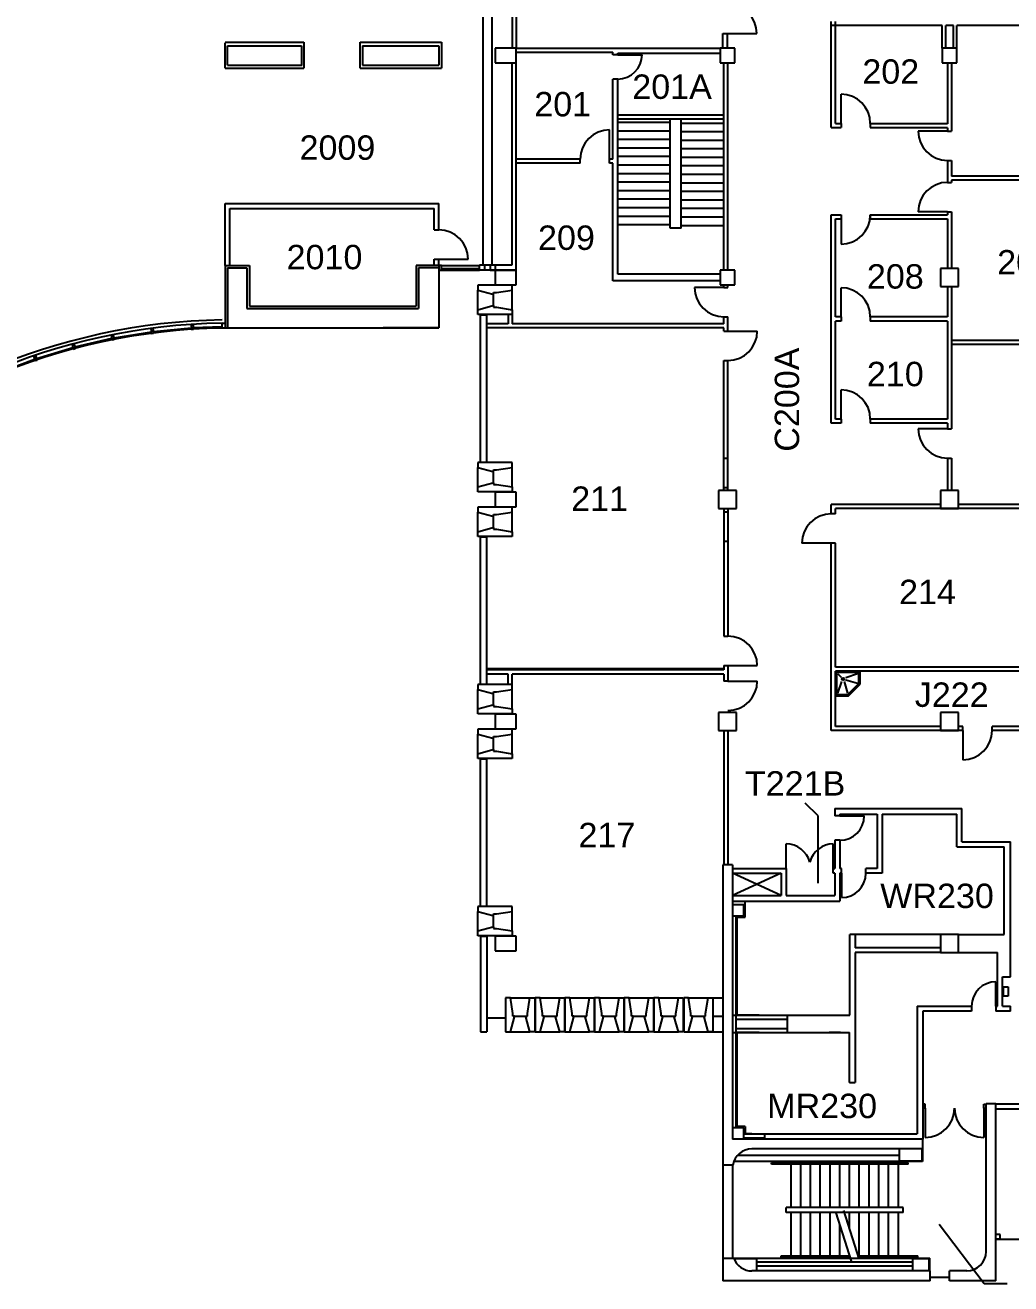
# Model space of a CAD drawing. Header units: inches. Extents: x 6 to 4363, y 5 to 3425.
# Drawn here: x 2101 to 3313, y 856 to 2403 of the extents above; entities that cross this region are included whole.
import ezdxf

# ---------------------------------------------------------------- set-up
doc = ezdxf.new("R2010")
doc.units = ezdxf.units.IN
doc.header["$MEASUREMENT"] = 0
doc.linetypes.add('SCOT', pattern=[0.15, 0.1, -0.05])
for name, color, linetype in [('A-DOOR', 4, 'Continuous'), ('A-FLOR-HRAL', 4, 'Continuous'), ('A-FLOR-STRS', 4, 'Continuous'), ('A-FLOR-TEXT', 7, 'Continuous'), ('A-FURN', 3, 'Continuous'), ('A-GLAZ', 3, 'Continuous'), ('A-WALL', 5, 'Continuous'), ('A-WALL-JAMB', 6, 'Continuous'), ('S-COLS', 6, 'Continuous')]:
    doc.layers.add(name, color=color, linetype=linetype)
doc.styles.get("Standard").update_dxf_attribs({"font": 'arial.ttf'})

msp = doc.modelspace()

# ---------------------------------------------------------------- linework, layer by layer
at = {"color": 7}
for p, q in [((2704.5, 2102.1), (2678.5, 2102.1)), ((2953.5, 1831.1), (2953.5, 1809.1)), ((2953.5, 1831.1), (2953.5, 1809.1)), ((2678.5, 1811.1), (2704.5, 1811.1)), ((3294.5, 1197.1), (3294.5, 1227.1))]:
    msp.add_line(p, q, dxfattribs=at)
for p, q in [((3030.5, 1333.1), (2970.5, 1360.6)), ((3030.5, 1360.6), (2970.5, 1333.1)), ((3030.5, 1360.6), (2970.5, 1333.1)), ((3030.5, 1333.1), (2970.5, 1360.6))]:
    msp.add_line(p, q)
at = {"layer": 'A-DOOR'}
for p, q in [((2964.5, 2393.1), (3000.5, 2393.1)), ((2829.4, 2367.1), (2859.4, 2367.1)), ((3104, 2282.6), (3104, 2318.6)), ((2819.4, 2238.6), (2819.4, 2274.6)), ((3235, 2273.1), (3199, 2273.1)), ((3104, 2170.1), (3104, 2134.1)), ((3235, 2174.1), (3199, 2174.1)), ((2609.5, 2115.8), (2645.5, 2115.8)), ((2609.5, 2115.8), (2645.5, 2115.8)), ((2960, 2080.8), (2924, 2080.8)), ((3104, 2044.6), (3104, 2080.6)), ((2965, 2027.1), (3001, 2027.1)), ((3104, 1919.1), (3104, 1955.1)), ((3235, 1907), (3199, 1907)), ((3092, 1766.5), (3056, 1766.5)), ((2965, 1616.1), (3001, 1616.1)), ((2965, 1596.7), (3001, 1596.7)), ((3253.9, 1536.1), (3253.9, 1500.1)), ((3102.5, 1431.1), (3132.5, 1431.1)), ((3102.5, 1431.1), (3132.5, 1431.1)), ((3036.5, 1366.6), (3036.5, 1396.6)), ((3094.5, 1366.6), (3094.5, 1396.6)), ((3104.5, 1360.6), (3104.5, 1330.6)), ((3104.5, 1360.6), (3104.5, 1330.6)), ((3294.5, 1197.1), (3294.5, 1227.1)), ((3207.5, 1071.6), (3207.5, 1035.6))]:
    msp.add_line(p, q, dxfattribs=at)
at = {"layer": 'A-DOOR', "linetype": 'Continuous'}
msp.add_line((3279.5, 1071.6), (3279.5, 1035.6), dxfattribs=at)
at = {"layer": 'A-DOOR'}
for centre, radius, start, end in [((2964.5, 2393.1), 36, 0, 90), ((2829.4, 2367.1), 30, 270, 0), ((3104, 2282.6), 36, 0, 90), ((2819.4, 2238.6), 36, 90, 180), ((3235, 2273.1), 36, 180, 270), ((3235, 2174.1), 36, 90, 180), ((3104, 2170.1), 36, 270, 0), ((2609.5, 2115.8), 36, 0, 90), ((2609.5, 2115.8), 36, 0, 90), ((2960, 2080.8), 36, 180, 270), ((3104, 2044.6), 36, 0, 90), ((2965, 2027.1), 36, 270, 360), ((3104, 1919.1), 36, 0, 90), ((3235, 1907), 36, 180, 270), ((3092, 1766.5), 36, 90, 180), ((2965, 1616.1), 36, 0, 90), ((2965, 1596.7), 36, 270, 360), ((3253.9, 1536.1), 36, 270, 0), ((3102.5, 1431.1), 30, 270, 0), ((3102.5, 1431.1), 30, 270, 0), ((3036.5, 1366.6), 30, 14.8351, 90), ((3094.5, 1366.6), 30, 90, 165.1649), ((3104.5, 1360.6), 30, 270, 0), ((3104.5, 1360.6), 30, 270, 0), ((3294.5, 1197.1), 30, 90, 180), ((3294.5, 1197.1), 30, 90, 180), ((3207.5, 1071.6), 36, 270, 0)]:
    msp.add_arc(centre, radius, start, end, dxfattribs=at)
at = {"layer": 'A-DOOR', "linetype": 'Continuous'}
msp.add_arc((3279.5, 1071.6), 36, 180, 270, dxfattribs=at)
at = {"layer": 'A-FLOR-HRAL'}
for p, q in [((3186.5, 1004.5), (3018.5, 1004.5)), ((3018.5, 1003), (3018.5, 1004.5)), ((3186.5, 1003), (3018.5, 1003)), ((3186.5, 1003), (3186.5, 1004.5)), ((3180.5, 949.6), (3036.5, 949.6)), ((3036.5, 943.6), (3036.5, 949.6)), ((3180.5, 943.6), (3180.5, 949.6)), ((3180.5, 943.6), (3036.5, 943.6)), ((3030.5, 887.2), (3030.5, 890.2)), ((3030.5, 890.2), (3115.1, 890.2)), ((3032, 888.7), (3115.5, 888.7)), ((3032, 887.2), (3032, 888.7)), ((3125.5, 890.2), (3198.5, 890.2)), ((3126, 888.7), (3198.5, 888.7)), ((3198.5, 888.7), (3198.5, 890.2))]:
    msp.add_line(p, q, dxfattribs=at)
at = {"layer": 'A-FLOR-STRS'}
for p, q in [((3042.5, 949.6), (3042.5, 1006)), ((3054.5, 949.6), (3054.5, 1006)), ((3066.5, 949.6), (3066.5, 1006)), ((3078.5, 949.6), (3078.5, 1006)), ((3090.5, 949.6), (3090.5, 1006)), ((3102.5, 949.6), (3102.5, 1006)), ((3114.5, 949.6), (3114.5, 1006)), ((3126.5, 949.6), (3126.5, 1006)), ((3138.5, 949.6), (3138.5, 1006)), ((3150.5, 949.6), (3150.5, 1006)), ((3162.5, 949.6), (3162.5, 1006)), ((3174.5, 949.6), (3174.5, 1006)), ((3126.5, 886.6), (3107.6, 946.1)), ((3042.5, 886.6), (3042.5, 943.6)), ((3054.5, 886.6), (3054.5, 943.6)), ((3066.5, 886.6), (3066.5, 943.6)), ((3078.5, 886.6), (3078.5, 943.6)), ((3090.5, 886.6), (3090.5, 943.6)), ((3117, 883.6), (3098.1, 943.1)), ((3102.5, 886.6), (3102.5, 929.2)), ((3114.5, 924.4), (3114.5, 943.6)), ((3126.5, 886.6), (3126.5, 943.6)), ((3138.5, 886.6), (3138.5, 943.6)), ((3150.5, 886.6), (3150.5, 943.6)), ((3162.5, 886.6), (3162.5, 943.6)), ((3174.5, 886.6), (3174.5, 943.6))]:
    msp.add_line(p, q, dxfattribs=at)
at = {"layer": 'A-FLOR-TEXT'}
for p, q in [((3075.7, 1431.1), (3060, 1446.7)), ((3075.7, 1348.4), (3075.7, 1431.1)), ((3280.2, 855.7), (3224.7, 928.9)), ((3308.1, 855.7), (3280.2, 855.7))]:
    msp.add_line(p, q, dxfattribs=at)
at = {"layer": 'A-FURN'}
for p, q in [((3097, 1609.1), (3097, 1578.7)), ((3127.4, 1609.1), (3097, 1609.1)), ((3125.8, 1607.5), (3098.6, 1607.5)), ((3098.6, 1607.5), (3098.6, 1580.3)), ((3100.2, 1605.9), (3104.2, 1601.9)), ((3100.2, 1581.9), (3105, 1596.3)), ((3112.2, 1581.9), (3108.2, 1596.3)), ((3124.2, 1605.9), (3109.8, 1601.1)), ((3124.2, 1593.9), (3109.8, 1597.9)), ((3125.8, 1593.9), (3125.8, 1607.5)), ((3127.4, 1593.1), (3127.4, 1609.1)), ((3097, 1578.7), (3113, 1578.7)), ((3098.6, 1580.3), (3112.2, 1580.3)), ((3112.2, 1580.3), (3125.8, 1593.9)), ((3113, 1578.7), (3127.4, 1593.1)), ((3303.7, 1209.3), (3303.7, 1220.8)), ((3303.7, 1220.8), (3309.7, 1220.8)), ((3309.7, 1209.3), (3303.7, 1209.3)), ((3309.7, 1220.8), (3309.7, 1209.3))]:
    msp.add_line(p, q, dxfattribs=at)
msp.add_circle((3106.6, 1599.5), 1.6, dxfattribs=at)
at = {"layer": 'A-GLAZ'}
for p, q in [((2612.5, 2108.1), (2659.5, 2108.1)), ((2612.5, 2108.1), (2659.5, 2108.1)), ((2612.5, 2104.1), (2659.5, 2104.1)), ((2612.5, 2104.1), (2659.5, 2104.1)), ((2612.5, 2102.1), (2659.5, 2102.1)), ((2612.5, 2102.1), (2659.5, 2102.1)), ((2676.8, 2058.6), (2676.8, 2072.6)), ((2676.8, 2058.6), (2676.8, 2072.6)), ((2258.4, 2026.8), (2305, 2031.4)), ((2307.5, 2031.6), (2343, 2032.8)), ((2161.8, 2007.8), (2207.4, 2018.4)), ((2209.8, 2018.9), (2256, 2026.5)), ((2114.6, 1993.6), (2159.4, 2007.1)), ((2068.5, 1976.3), (2112.3, 1992.8)), ((2676.8, 1840.6), (2676.8, 1854.6)), ((2676.8, 1785.6), (2676.8, 1799.6)), ((2676.8, 1567.6), (2676.8, 1581.6)), ((2676.8, 1512.6), (2676.8, 1526.6)), ((2676.8, 1294.6), (2676.8, 1308.6)), ((2668.5, 1182.7), (2691.5, 1182.7)), ((2702.5, 1184.9), (2716.5, 1184.9)), ((2739, 1184.9), (2753, 1184.9)), ((2775.5, 1184.9), (2789.5, 1184.9)), ((2812, 1184.9), (2826, 1184.9)), ((2848.5, 1184.9), (2862.5, 1184.9)), ((2885, 1184.9), (2899, 1184.9)), ((2921.5, 1184.9), (2935.5, 1184.9)), ((3294.5, 910.6), (3510.5, 910.6)), ((3237.5, 863.6), (3213.5, 863.6))]:
    msp.add_line(p, q, dxfattribs=at)
for radius, start, end in [(761, 90.9461, 179.0539), (757, 90.9461, 179.0539), (751, 90.9537, 179.0463)]:
    msp.add_arc((2355.5, 1280.1), radius, start, end, dxfattribs=at)
at = {"layer": 'A-WALL'}
for p, q in [((2663.5, 2977.7), (2663.5, 2108.6)), ((2674.5, 2977.7), (2674.5, 2108.6)), ((2699.5, 2446.1), (2699.5, 2375.1)), ((2704.5, 2446.1), (2704.5, 2375.1)), ((3092, 2277.6), (3092, 2408.1)), ((3228.5, 2403.1), (3092, 2403.1)), ((3097, 2282.6), (3097, 2408.1)), ((3228.5, 2375.1), (3228.5, 2403.1)), ((3232.7, 2375.1), (3232.7, 2403.1)), ((3242.2, 2403.1), (3232.7, 2403.1)), ((3242.2, 2375.1), (3242.2, 2403.1)), ((3246.5, 2375.1), (3246.5, 2403.1)), ((3546.5, 2403.1), (3246.5, 2403.1)), ((2958.5, 2375.1), (2958.5, 2393.1)), ((2958.5, 2393.1), (2964.5, 2393.1)), ((2964.5, 2375.1), (2964.5, 2393.1)), ((2346.5, 2382.6), (2443.5, 2382.6)), ((2346.5, 2350.5), (2346.5, 2381.7)), ((2349.5, 2354.1), (2349.5, 2378.1)), ((2349.5, 2378.1), (2440.5, 2378.1)), ((2440.5, 2378.1), (2440.5, 2354.1)), ((2443.5, 2382.6), (2443.5, 2350.5)), ((2512.5, 2382.6), (2612.5, 2382.6)), ((2512.5, 2350.5), (2512.5, 2382.6)), ((2515.5, 2378.1), (2609.5, 2378.1)), ((2515.5, 2378.1), (2515.5, 2354.1)), ((2539, 2382.6), (2612.5, 2382.6)), ((2539, 2378.1), (2609.5, 2378.1)), ((2609.5, 2378.1), (2609.5, 2354.1)), ((2609.5, 2378.1), (2609.5, 2354.1)), ((2612.5, 2382.6), (2612.5, 2350.5)), ((2612.5, 2382.6), (2612.5, 2350.5)), ((2704.5, 2375.1), (2955.5, 2375.1)), ((2704.5, 2357.1), (2704.5, 2375.1)), ((2704.5, 2370.1), (2823.4, 2370.1)), ((2823.4, 2367.1), (2823.4, 2370.1)), ((2829.4, 2369.1), (2955.5, 2369.1)), ((2829.4, 2367.1), (2829.4, 2369.1)), ((2955.5, 2375.1), (2955.5, 2357.1)), ((2349.5, 2354.1), (2441.5, 2354.1)), ((2515.5, 2354.1), (2609.5, 2354.1)), ((2539, 2354.1), (2609.5, 2354.1)), ((2699.5, 2108.6), (2699.5, 2357.1)), ((2704.5, 2102.1), (2704.5, 2357.1)), ((2829.4, 2367.1), (2823.4, 2367.1)), ((2960, 2319.1), (2960, 2357.1)), ((2965, 2102.1), (2965, 2357.1)), ((3235, 2357.1), (3235, 2282.1)), ((3240, 2357.1), (3240, 2273.1)), ((2346.5, 2350.5), (2443.5, 2350.5)), ((2512.5, 2350.5), (2612.5, 2350.5)), ((2539, 2350.5), (2612.5, 2350.5)), ((2829.4, 2337.1), (2823.4, 2337.1)), ((2823.4, 2238.6), (2823.4, 2337.1)), ((2829.4, 2097.1), (2829.4, 2337.1)), ((2960, 2102.1), (2960, 2319.1)), ((2960, 2292.8), (2829.4, 2292.8)), ((2960, 2287.8), (2829.4, 2287.8)), ((2893.9, 2153.8), (2893.9, 2287.8)), ((2907.4, 2153.8), (2907.4, 2287.8)), ((3092, 2277.6), (3104, 2277.6)), ((3097, 2282.6), (3104, 2282.6)), ((3104, 2282.6), (3104, 2277.6)), ((3140, 2282.1), (3140, 2277.6)), ((3235, 2282.1), (3140, 2282.1)), ((3235, 2277.1), (3140, 2277.1)), ((3235, 2277.1), (3235, 2273.1)), ((3235, 2273.1), (3240, 2273.1)), ((2783.4, 2238.6), (2704.5, 2238.6)), ((2783.4, 2233.6), (2704.5, 2233.6)), ((2783.4, 2233.6), (2783.4, 2238.6)), ((2823.4, 2238.6), (2819.4, 2238.6)), ((2819.4, 2233.6), (2819.4, 2238.6)), ((2823.4, 2233.6), (2819.4, 2233.6)), ((2823.4, 2089.1), (2823.4, 2233.6)), ((3235, 2237.1), (3240, 2237.1)), ((3235, 2237.1), (3235, 2210.1)), ((3240, 2237.1), (3240, 2217.9)), ((3508, 2217.9), (3240, 2217.9)), ((3235, 2210.1), (3240, 2210.1)), ((3240, 2212.9), (3240, 2210.1)), ((3416.4, 2212.9), (3240, 2212.9)), ((2346.5, 2184.1), (2609.5, 2184.1)), ((2346.5, 2108.1), (2346.5, 2184.1)), ((2539, 2184.1), (2609.5, 2184.1)), ((2609.5, 2151.8), (2609.5, 2184.1)), ((2609.5, 2151.8), (2609.5, 2184.1)), ((2352.5, 2178.1), (2603.5, 2178.1)), ((2352.5, 2108.1), (2352.5, 2178.1)), ((2539, 2178.1), (2603.5, 2178.1)), ((2603.5, 2151.8), (2603.5, 2178.1)), ((2603.5, 2151.8), (2603.5, 2178.1)), ((3092, 1914.1), (3092, 2170.1)), ((3092, 2170.1), (3104, 2170.1)), ((3104, 2170.1), (3104, 2165.1)), ((3140, 2170.1), (3235, 2170.1)), ((3140, 2170.1), (3140, 2165.1)), ((3235, 2174.1), (3240, 2174.1)), ((3235, 2174.1), (3235, 2170.1)), ((3240, 2174.1), (3240, 2104.1)), ((2603.5, 2151.8), (2609.5, 2151.8)), ((2907.4, 2153.8), (2893.9, 2153.8)), ((3097, 2044.6), (3097, 2165.1)), ((3097, 2165.1), (3104, 2165.1)), ((3140, 2165.1), (3235, 2165.1)), ((3235, 2165.1), (3235, 2104.1)), ((2346.5, 2108.1), (2346.5, 2031.1)), ((2346.5, 2108.1), (2376.5, 2108.1)), ((2349.5, 2105.1), (2349.5, 2031.1)), ((2349.5, 2105.1), (2373.5, 2105.1)), ((2373.5, 2105.1), (2373.5, 2055.1)), ((2376.5, 2108.1), (2376.5, 2058.1)), ((2609.5, 2108.1), (2581.5, 2108.1)), ((2581.5, 2108.1), (2581.5, 2058.1)), ((2581.5, 2108.1), (2581.5, 2058.1)), ((2609.5, 2108.1), (2581.5, 2108.1)), ((2609.5, 2105.1), (2584.5, 2105.1)), ((2584.5, 2105.1), (2584.5, 2055.1)), ((2584.5, 2105.1), (2584.5, 2055.1)), ((2609.5, 2105.1), (2584.5, 2105.1)), ((2603.5, 2115.8), (2609.5, 2115.8)), ((2603.5, 2108.1), (2603.5, 2115.8)), ((2609.5, 2108.1), (2609.5, 2115.8)), ((2609.5, 2108.1), (2609.5, 2031.1)), ((2609.5, 2108.1), (2609.5, 2031.1)), ((2659.5, 2102.1), (2659.5, 2108.6)), ((2659.5, 2108.6), (2673.5, 2108.6)), ((2665.5, 2108.1), (2665.5, 2102.1)), ((2672.5, 2108.6), (2672.5, 2102.1)), ((2672.5, 2108.6), (2699.5, 2108.6)), ((2678.5, 2108.6), (2678.5, 2102.1)), ((2678.5, 2102.1), (2659.5, 2102.1)), ((2672.5, 2102.1), (2665.5, 2102.1)), ((2672.5, 2102.1), (2704.5, 2102.1)), ((2678.5, 2102.1), (2673.5, 2102.1)), ((2955.5, 2097.1), (2829.4, 2097.1)), ((2955.5, 2102.1), (2955.5, 2084.1)), ((2955.5, 2102.1), (2955.5, 2084.1)), ((3248.5, 2104.1), (3226.5, 2104.1)), ((2657.5, 2083.6), (2657.5, 2077.6)), ((2699.5, 2083.6), (2657.5, 2083.6)), ((2657.5, 2083.6), (2657.5, 2077.6)), ((2699.5, 2083.6), (2657.5, 2083.6)), ((2657.5, 2077.6), (2675.8, 2072.6)), ((2657.5, 2053.6), (2657.5, 2077.6)), ((2657.5, 2077.6), (2675.8, 2072.6)), ((2657.5, 2053.6), (2657.5, 2077.6)), ((2676.8, 2072.6), (2676.8, 2074.6)), ((2676.8, 2074.6), (2680.2, 2074.6)), ((2676.8, 2072.6), (2676.8, 2074.6)), ((2676.8, 2074.6), (2680.2, 2074.6)), ((2680.2, 2074.6), (2699.5, 2077.6)), ((2680.2, 2074.6), (2699.5, 2077.6)), ((2699.5, 2077.6), (2699.5, 2083.6)), ((2699.5, 2077.6), (2699.5, 2083.6)), ((2699.5, 2053.6), (2699.5, 2077.6)), ((2699.5, 2053.6), (2699.5, 2077.6)), ((2955.5, 2089.1), (2823.4, 2089.1)), ((2960, 2080.8), (2960, 2084.1)), ((2960, 2080.8), (2965, 2080.8)), ((2965, 2080.8), (2965, 2084.1)), ((3226.5, 2082.1), (3248.5, 2082.1)), ((3235, 2082.1), (3235, 2044.6)), ((3240, 2082.1), (3240, 1907)), ((2657.5, 2053.6), (2675.8, 2058.6)), ((2657.5, 2053.6), (2675.8, 2058.6)), ((2675.8, 2072.6), (2676.8, 2072.6)), ((2675.8, 2072.6), (2676.8, 2072.6)), ((2675.8, 2058.6), (2676.8, 2058.6)), ((2675.8, 2058.6), (2676.8, 2058.6)), ((2676.8, 2058.6), (2676.8, 2056.6)), ((2676.8, 2058.6), (2676.8, 2056.6)), ((2373.5, 2055.1), (2584.5, 2055.1)), ((2376.5, 2058.1), (2581.5, 2058.1)), ((2539, 2058.1), (2581.5, 2058.1)), ((2539, 2055.1), (2584.5, 2055.1)), ((2657.5, 2047.6), (2657.5, 2053.6)), ((2657.5, 2047.6), (2657.5, 2053.6)), ((2699.5, 2047.6), (2657.5, 2047.6)), ((2699.5, 2047.6), (2657.5, 2047.6)), ((2660.5, 2047.1), (2668.5, 2047.1)), ((2660.5, 1866.1), (2660.5, 2047.1)), ((2660.5, 2047.1), (2668.5, 2047.1)), ((2660.5, 1866.1), (2660.5, 2047.1)), ((2668.5, 1866.1), (2668.5, 2047.1)), ((2668.5, 1866.1), (2668.5, 2047.1)), ((2676.8, 2056.6), (2680.2, 2056.6)), ((2676.8, 2056.6), (2680.2, 2056.6)), ((2680.2, 2056.6), (2699.5, 2053.6)), ((2680.2, 2056.6), (2699.5, 2053.6)), ((2694.5, 2047.6), (2694.5, 2036.1)), ((2699.5, 2053.6), (2699.5, 2047.6)), ((2699.5, 2053.6), (2699.5, 2047.6)), ((2699.5, 2047.6), (2699.5, 2036.1)), ((2960, 2036.1), (2960, 2044.8)), ((2960, 2044.8), (2965, 2044.8)), ((2965, 2031.1), (2965, 2044.8)), ((3104, 2044.6), (3097, 2044.6)), ((3104, 2044.6), (3104, 2039.6)), ((3235, 2044.6), (3140, 2044.6)), ((3140, 2044.6), (3140, 2039.6)), ((2346.5, 2031.1), (2609.5, 2031.1)), ((2609.5, 2031.1), (2540.8, 2031.1)), ((2694.5, 2036.1), (2668.5, 2036.1)), ((2960, 2031.1), (2668.5, 2031.1)), ((2960, 2036.1), (2699.5, 2036.1)), ((2960, 2027.1), (2960, 2031.1)), ((2965, 2027.1), (2965, 2036.1)), ((3097, 1919.1), (3097, 2039.6)), ((3104, 2039.6), (3097, 2039.6)), ((3235, 2039.6), (3140, 2039.6)), ((3235, 2039.6), (3235, 1919.1)), ((2960, 2027.1), (2965, 2027.1)), ((3508, 2015.7), (3240, 2015.7)), ((3508, 2010.7), (3240, 2010.7)), ((2960, 1835.1), (2960, 1991.1)), ((2960, 1991.1), (2965, 1991.1)), ((2965, 1835.1), (2965, 1991.1)), ((3104, 1914.1), (3092, 1914.1)), ((3104, 1919.1), (3097, 1919.1)), ((3104, 1919.1), (3104, 1914.1)), ((3235, 1919.1), (3140, 1919.1)), ((3140, 1919.1), (3140, 1914.1)), ((3235, 1914.1), (3140, 1914.1)), ((3235, 1914.1), (3235, 1907)), ((3235, 1907), (3240, 1907)), ((2699.5, 1865.6), (2657.5, 1865.6)), ((2657.5, 1865.6), (2657.5, 1859.6)), ((2699.5, 1865.6), (2657.5, 1865.6)), ((2657.5, 1865.6), (2657.5, 1859.6)), ((2657.5, 1835.6), (2657.5, 1859.6)), ((2657.5, 1859.6), (2675.8, 1854.6)), ((2657.5, 1835.6), (2657.5, 1859.6)), ((2657.5, 1859.6), (2675.8, 1854.6)), ((2660.5, 1866.1), (2668.5, 1866.1)), ((2660.5, 1866.1), (2668.5, 1866.1)), ((2680.2, 1856.6), (2699.5, 1859.6)), ((2680.2, 1856.6), (2699.5, 1859.6)), ((2699.5, 1859.6), (2699.5, 1865.6)), ((2699.5, 1859.6), (2699.5, 1865.6)), ((2699.5, 1835.6), (2699.5, 1859.6)), ((2699.5, 1835.6), (2699.5, 1859.6)), ((2960, 1871.1), (2965, 1871.1)), ((3235, 1871), (3240, 1871)), ((3235, 1871), (3235, 1831.1)), ((3240, 1871), (3240, 1831.1)), ((2675.8, 1854.6), (2676.8, 1854.6)), ((2675.8, 1854.6), (2676.8, 1854.6)), ((2676.8, 1856.6), (2680.2, 1856.6)), ((2676.8, 1854.6), (2676.8, 1856.6)), ((2676.8, 1856.6), (2680.2, 1856.6)), ((2676.8, 1854.6), (2676.8, 1856.6)), ((2657.5, 1835.6), (2675.8, 1840.6)), ((2657.5, 1835.6), (2675.8, 1840.6)), ((2657.5, 1829.6), (2657.5, 1835.6)), ((2657.5, 1829.6), (2657.5, 1835.6)), ((2699.5, 1829.6), (2657.5, 1829.6)), ((2699.5, 1829.6), (2657.5, 1829.6)), ((2675.8, 1840.6), (2676.8, 1840.6)), ((2675.8, 1840.6), (2676.8, 1840.6)), ((2676.8, 1840.6), (2676.8, 1838.6)), ((2676.8, 1840.6), (2676.8, 1838.6)), ((2676.8, 1838.6), (2680.2, 1838.6)), ((2676.8, 1838.6), (2680.2, 1838.6)), ((2680.2, 1838.6), (2699.5, 1835.6)), ((2680.2, 1838.6), (2699.5, 1835.6)), ((2699.5, 1835.6), (2699.5, 1829.6)), ((2699.5, 1835.6), (2699.5, 1829.6)), ((2960, 1831.1), (2960, 1835.1)), ((2960, 1835.1), (2965, 1835.1)), ((2965, 1831.1), (2965, 1835.1)), ((3248.5, 1831.1), (3226.5, 1831.1)), ((2660.5, 1811.1), (2668.5, 1811.1)), ((2660.5, 1811.1), (2668.5, 1811.1)), ((3092, 1802.5), (3092, 1814.1)), ((3226.5, 1814.1), (3092, 1814.1)), ((3499.5, 1814.1), (3248.5, 1814.1)), ((2657.5, 1810.6), (2657.5, 1804.6)), ((2699.5, 1810.6), (2657.5, 1810.6)), ((2657.5, 1810.6), (2657.5, 1804.6)), ((2699.5, 1810.6), (2657.5, 1810.6)), ((2657.5, 1804.6), (2675.8, 1799.6)), ((2657.5, 1780.6), (2657.5, 1804.6)), ((2657.5, 1804.6), (2675.8, 1799.6)), ((2657.5, 1780.6), (2657.5, 1804.6)), ((2675.8, 1799.6), (2676.8, 1799.6)), ((2675.8, 1799.6), (2676.8, 1799.6)), ((2676.8, 1799.6), (2676.8, 1801.6)), ((2676.8, 1801.6), (2680.2, 1801.6)), ((2676.8, 1799.6), (2676.8, 1801.6)), ((2676.8, 1801.6), (2680.2, 1801.6)), ((2676.8, 1785.6), (2676.8, 1799.6)), ((2680.2, 1801.6), (2699.5, 1804.6)), ((2680.2, 1801.6), (2699.5, 1804.6)), ((2699.5, 1804.6), (2699.5, 1810.6)), ((2699.5, 1804.6), (2699.5, 1810.6)), ((2699.5, 1780.6), (2699.5, 1804.6)), ((2699.5, 1780.6), (2699.5, 1804.6)), ((2960, 1809.1), (2960, 1805.1)), ((2960, 1805.1), (2965, 1805.1)), ((2960, 1805.1), (2960, 1652.1)), ((2965, 1809.1), (2965, 1805.1)), ((2965, 1805.1), (2965, 1652.1)), ((3097, 1802.5), (3092, 1802.5)), ((3359.9, 1809.1), (3097, 1809.1)), ((3097, 1802.5), (3097, 1809.1)), ((2657.5, 1780.6), (2675.8, 1785.6)), ((2657.5, 1780.6), (2675.8, 1785.6)), ((2657.5, 1774.6), (2657.5, 1780.6)), ((2657.5, 1774.6), (2657.5, 1780.6)), ((2675.8, 1785.6), (2676.8, 1785.6)), ((2675.8, 1785.6), (2676.8, 1785.6)), ((2676.8, 1785.6), (2676.8, 1783.6)), ((2676.8, 1785.6), (2676.8, 1783.6)), ((2676.8, 1783.6), (2680.2, 1783.6)), ((2676.8, 1783.6), (2680.2, 1783.6)), ((2680.2, 1783.6), (2699.5, 1780.6)), ((2680.2, 1783.6), (2699.5, 1780.6)), ((2699.5, 1780.6), (2699.5, 1774.6)), ((2699.5, 1780.6), (2699.5, 1774.6)), ((2699.5, 1774.6), (2657.5, 1774.6)), ((2699.5, 1774.6), (2657.5, 1774.6)), ((2660.5, 1774.1), (2668.5, 1774.1)), ((2660.5, 1593.1), (2660.5, 1774.1)), ((2660.5, 1774.1), (2668.5, 1774.1)), ((2660.5, 1593.1), (2660.5, 1774.1)), ((2668.5, 1593.1), (2668.5, 1774.1)), ((2668.5, 1593.1), (2668.5, 1774.1)), ((2960, 1769.1), (2965, 1769.1)), ((3092, 1536.1), (3092, 1766.5)), ((3097, 1766.5), (3092, 1766.5)), ((3097, 1614), (3097, 1766.5)), ((2960, 1652.1), (2965, 1652.1)), ((2960, 1612.1), (2668.5, 1612.1)), ((2960, 1610.6), (2668.5, 1610.6)), ((2960, 1616.1), (2965, 1616.1)), ((2960, 1616.1), (2960, 1610.6)), ((2965, 1616.1), (2965, 1596.7)), ((3359.9, 1614), (3097, 1614)), ((2694.5, 1605.6), (2668.5, 1605.6)), ((2694.5, 1592.6), (2694.5, 1605.6)), ((2960, 1605.6), (2699.5, 1605.6)), ((2699.5, 1592.6), (2699.5, 1605.6)), ((2960, 1605.6), (2960, 1596.7)), ((2965, 1596.7), (2960, 1596.7)), ((3359.9, 1609.1), (3097, 1609.1)), ((3097, 1541.1), (3097, 1609.1)), ((2699.5, 1592.6), (2657.5, 1592.6)), ((2657.5, 1592.6), (2657.5, 1586.6)), ((2699.5, 1592.6), (2657.5, 1592.6)), ((2657.5, 1592.6), (2657.5, 1586.6)), ((2657.5, 1562.6), (2657.5, 1586.6)), ((2657.5, 1586.6), (2675.8, 1581.6)), ((2657.5, 1562.6), (2657.5, 1586.6)), ((2657.5, 1586.6), (2675.8, 1581.6)), ((2660.5, 1593.1), (2668.5, 1593.1)), ((2660.5, 1593.1), (2668.5, 1593.1)), ((2675.8, 1581.6), (2676.8, 1581.6)), ((2675.8, 1581.6), (2676.8, 1581.6)), ((2676.8, 1583.6), (2680.2, 1583.6)), ((2676.8, 1581.6), (2676.8, 1583.6)), ((2676.8, 1583.6), (2680.2, 1583.6)), ((2676.8, 1581.6), (2676.8, 1583.6)), ((2680.2, 1583.6), (2699.5, 1586.6)), ((2680.2, 1583.6), (2699.5, 1586.6)), ((2699.5, 1586.6), (2699.5, 1592.6)), ((2699.5, 1586.6), (2699.5, 1592.6)), ((2699.5, 1562.6), (2699.5, 1586.6)), ((2699.5, 1562.6), (2699.5, 1586.6)), ((2657.5, 1562.6), (2675.8, 1567.6)), ((2657.5, 1562.6), (2675.8, 1567.6)), ((2675.8, 1567.6), (2676.8, 1567.6)), ((2675.8, 1567.6), (2676.8, 1567.6)), ((2676.8, 1567.6), (2676.8, 1565.6)), ((2676.8, 1567.6), (2676.8, 1565.6)), ((2676.8, 1565.6), (2680.2, 1565.6)), ((2676.8, 1565.6), (2680.2, 1565.6)), ((2680.2, 1565.6), (2699.5, 1562.6)), ((2680.2, 1565.6), (2699.5, 1562.6)), ((2657.5, 1556.6), (2657.5, 1562.6)), ((2657.5, 1556.6), (2657.5, 1562.6)), ((2699.5, 1556.6), (2657.5, 1556.6)), ((2699.5, 1556.6), (2657.5, 1556.6)), ((2699.5, 1562.6), (2699.5, 1556.6)), ((2699.5, 1562.6), (2699.5, 1556.6)), ((2657.5, 1537.6), (2657.5, 1531.6)), ((2699.5, 1537.6), (2657.5, 1537.6)), ((2657.5, 1537.6), (2657.5, 1531.6)), ((2699.5, 1537.6), (2657.5, 1537.6)), ((2660.5, 1538.1), (2668.5, 1538.1)), ((2660.5, 1538.1), (2668.5, 1538.1)), ((2699.5, 1531.6), (2699.5, 1537.6)), ((2699.5, 1531.6), (2699.5, 1537.6)), ((2960, 1536.1), (2960, 1371.1)), ((2965, 1536.1), (2965, 1371.1)), ((3253.9, 1536.1), (3092, 1536.1)), ((3226.5, 1541.1), (3097, 1541.1)), ((3226.5, 1536.1), (3248.5, 1536.1)), ((3253.9, 1541.1), (3248.5, 1541.1)), ((3253.9, 1536.1), (3253.9, 1541.1)), ((3359.9, 1541.1), (3289.9, 1541.1)), ((3289.9, 1536.1), (3289.9, 1541.1)), ((3366.4, 1536.1), (3289.9, 1536.1)), ((2657.5, 1531.6), (2675.8, 1526.6)), ((2657.5, 1507.6), (2657.5, 1531.6)), ((2657.5, 1531.6), (2675.8, 1526.6)), ((2657.5, 1507.6), (2657.5, 1531.6)), ((2675.8, 1526.6), (2676.8, 1526.6)), ((2675.8, 1526.6), (2676.8, 1526.6)), ((2676.8, 1526.6), (2676.8, 1528.6)), ((2676.8, 1528.6), (2680.2, 1528.6)), ((2676.8, 1526.6), (2676.8, 1528.6)), ((2676.8, 1528.6), (2680.2, 1528.6)), ((2680.2, 1528.6), (2699.5, 1531.6)), ((2680.2, 1528.6), (2699.5, 1531.6)), ((2699.5, 1507.6), (2699.5, 1531.6)), ((2699.5, 1507.6), (2699.5, 1531.6)), ((2657.5, 1507.6), (2675.8, 1512.6)), ((2657.5, 1507.6), (2675.8, 1512.6)), ((2657.5, 1501.6), (2657.5, 1507.6)), ((2657.5, 1501.6), (2657.5, 1507.6)), ((2699.5, 1501.6), (2657.5, 1501.6)), ((2699.5, 1501.6), (2657.5, 1501.6)), ((2675.8, 1512.6), (2676.8, 1512.6)), ((2675.8, 1512.6), (2676.8, 1512.6)), ((2676.8, 1512.6), (2676.8, 1510.6)), ((2676.8, 1512.6), (2676.8, 1510.6)), ((2676.8, 1510.6), (2680.2, 1510.6)), ((2676.8, 1510.6), (2680.2, 1510.6)), ((2680.2, 1510.6), (2699.5, 1507.6)), ((2680.2, 1510.6), (2699.5, 1507.6)), ((2699.5, 1507.6), (2699.5, 1501.6)), ((2699.5, 1507.6), (2699.5, 1501.6)), ((2660.5, 1501.1), (2668.5, 1501.1)), ((2660.5, 1320.1), (2660.5, 1501.1)), ((2660.5, 1501.1), (2668.5, 1501.1)), ((2660.5, 1320.1), (2660.5, 1501.1)), ((2668.5, 1320.1), (2668.5, 1501.1)), ((2668.5, 1320.1), (2668.5, 1501.1)), ((3096.5, 1440.1), (3096.5, 1431.1)), ((3096.5, 1440.1), (3252.5, 1440.1)), ((3096.5, 1440.1), (3252.5, 1440.1)), ((3096.5, 1440.1), (3096.5, 1431.1)), ((3252.5, 1399.1), (3252.5, 1440.1)), ((3252.5, 1399.1), (3252.5, 1440.1)), ((3102.5, 1431.1), (3096.5, 1431.1)), ((3102.5, 1431.1), (3096.5, 1431.1)), ((3102.5, 1433.1), (3102.5, 1431.1)), ((3102.5, 1433.1), (3148.5, 1433.1)), ((3102.5, 1433.1), (3148.5, 1433.1)), ((3102.5, 1433.1), (3102.5, 1431.1)), ((3148.5, 1433.1), (3148.5, 1366.6)), ((3148.5, 1433.1), (3148.5, 1366.6)), ((3154.5, 1433.1), (3154.5, 1360.6)), ((3154.5, 1433.1), (3246.5, 1433.1)), ((3154.5, 1433.1), (3246.5, 1433.1)), ((3154.5, 1433.1), (3154.5, 1360.6)), ((3246.5, 1393.1), (3246.5, 1433.1)), ((3246.5, 1393.1), (3246.5, 1433.1)), ((3102.5, 1401.1), (3096.5, 1401.1)), ((3096.5, 1401.1), (3096.5, 1366.6)), ((3096.5, 1401.1), (3096.5, 1366.6)), ((3102.5, 1401.1), (3096.5, 1401.1)), ((3102.5, 1401.1), (3102.5, 1366.6)), ((3102.5, 1401.1), (3102.5, 1366.6)), ((3246.5, 1393.1), (3304.5, 1393.1)), ((3246.5, 1393.1), (3304.5, 1393.1)), ((3252.5, 1399.1), (3312.5, 1399.1)), ((3252.5, 1399.1), (3312.5, 1399.1)), ((3304.5, 1285.1), (3304.5, 1393.1)), ((3304.5, 1285.1), (3304.5, 1393.1)), ((3312.5, 1233.1), (3312.5, 1399.1)), ((3312.5, 1233.1), (3312.5, 1399.1)), ((2958.5, 1371.1), (2958.5, 1002.1)), ((2958.5, 1371.1), (2958.5, 1002.1)), ((2970.5, 1371.1), (2958.5, 1371.1)), ((2970.5, 1371.1), (2970.5, 1033.6)), ((2970.5, 1366.6), (3036.5, 1366.6)), ((2970.5, 1366.6), (3036.5, 1366.6)), ((3036.5, 1366.6), (3036.5, 1333.1)), ((3036.5, 1366.6), (3036.5, 1333.1)), ((3094.5, 1360.6), (3094.5, 1366.6)), ((3094.5, 1366.6), (3096.5, 1366.6)), ((3094.5, 1366.6), (3096.5, 1366.6)), ((3094.5, 1360.6), (3094.5, 1366.6)), ((3104.5, 1366.6), (3102.5, 1366.6)), ((3104.5, 1366.6), (3102.5, 1366.6)), ((3104.5, 1360.6), (3104.5, 1366.6)), ((3104.5, 1360.6), (3104.5, 1366.6)), ((3148.5, 1366.6), (3134.5, 1366.6)), ((3134.5, 1360.6), (3134.5, 1366.6)), ((3134.5, 1360.6), (3134.5, 1366.6)), ((3148.5, 1366.6), (3134.5, 1366.6)), ((2970.5, 1360.6), (3030.5, 1360.6)), ((3030.5, 1360.6), (3030.5, 1333.1)), ((3096.5, 1360.6), (3094.5, 1360.6)), ((3096.5, 1360.6), (3094.5, 1360.6)), ((3096.5, 1360.6), (3096.5, 1333.1)), ((3096.5, 1360.6), (3096.5, 1333.1)), ((3102.5, 1360.6), (3102.5, 1326.1)), ((3104.5, 1360.6), (3102.5, 1360.6)), ((3104.5, 1360.6), (3102.5, 1360.6)), ((3102.5, 1360.6), (3102.5, 1326.1)), ((3154.5, 1360.6), (3134.5, 1360.6)), ((3154.5, 1360.6), (3134.5, 1360.6)), ((2970.5, 1333.1), (3030.5, 1333.1)), ((3036.5, 1333.1), (3096.5, 1333.1)), ((3036.5, 1333.1), (3096.5, 1333.1)), ((2699.5, 1319.6), (2657.5, 1319.6)), ((2657.5, 1319.6), (2657.5, 1313.6)), ((2699.5, 1319.6), (2657.5, 1319.6)), ((2657.5, 1319.6), (2657.5, 1313.6)), ((2660.5, 1320.1), (2668.5, 1320.1)), ((2660.5, 1320.1), (2668.5, 1320.1)), ((2699.5, 1313.6), (2699.5, 1319.6)), ((2699.5, 1313.6), (2699.5, 1319.6)), ((2970.5, 1326.1), (3102.5, 1326.1)), ((2970.5, 1326.1), (3102.5, 1326.1)), ((2986, 1306.6), (2986, 1326.1)), ((2657.5, 1289.6), (2657.5, 1313.6)), ((2657.5, 1313.6), (2675.8, 1308.6)), ((2657.5, 1289.6), (2657.5, 1313.6)), ((2657.5, 1313.6), (2675.8, 1308.6)), ((2675.8, 1308.6), (2676.8, 1308.6)), ((2675.8, 1308.6), (2676.8, 1308.6)), ((2676.8, 1310.6), (2680.2, 1310.6)), ((2676.8, 1308.6), (2676.8, 1310.6)), ((2676.8, 1310.6), (2680.2, 1310.6)), ((2676.8, 1308.6), (2676.8, 1310.6)), ((2680.2, 1310.6), (2699.5, 1313.6)), ((2680.2, 1310.6), (2699.5, 1313.6)), ((2699.5, 1289.6), (2699.5, 1313.6)), ((2699.5, 1289.6), (2699.5, 1313.6)), ((2974.5, 1308.1), (2974.5, 1047.6)), ((2976, 1306.6), (2986, 1306.6)), ((2976, 1306.6), (2976, 1186.3)), ((2657.5, 1289.6), (2675.8, 1294.6)), ((2657.5, 1289.6), (2675.8, 1294.6)), ((2657.5, 1283.6), (2657.5, 1289.6)), ((2657.5, 1283.6), (2657.5, 1289.6)), ((2675.8, 1294.6), (2676.8, 1294.6)), ((2675.8, 1294.6), (2676.8, 1294.6)), ((2676.8, 1294.6), (2676.8, 1292.6)), ((2676.8, 1294.6), (2676.8, 1292.6)), ((2676.8, 1292.6), (2680.2, 1292.6)), ((2676.8, 1292.6), (2680.2, 1292.6)), ((2680.2, 1292.6), (2699.5, 1289.6)), ((2680.2, 1292.6), (2699.5, 1289.6)), ((2699.5, 1289.6), (2699.5, 1283.6)), ((2699.5, 1289.6), (2699.5, 1283.6)), ((3114.7, 1186.3), (3114.7, 1285.1)), ((3121.5, 1285.1), (3114.7, 1285.1)), ((3121.5, 1285.1), (3114.7, 1285.1)), ((3114.7, 1186.3), (3114.7, 1285.1)), ((3226.5, 1285.1), (3121.5, 1285.1)), ((3121.5, 1285.1), (3121.5, 1269.1)), ((3121.5, 1285.1), (3121.5, 1269.1)), ((3226.5, 1285.1), (3121.5, 1285.1)), ((3226.5, 1285.1), (3226.5, 1263.1)), ((3248.5, 1285.1), (3226.5, 1285.1)), ((3226.5, 1285.1), (3226.5, 1263.1)), ((3248.5, 1285.1), (3226.5, 1285.1)), ((3248.5, 1285.1), (3304.5, 1285.1)), ((3248.5, 1285.1), (3304.5, 1285.1)), ((3248.5, 1263.1), (3248.5, 1285.1)), ((3248.5, 1263.1), (3248.5, 1285.1)), ((2699.5, 1283.6), (2657.5, 1283.6)), ((2699.5, 1283.6), (2657.5, 1283.6)), ((2660.5, 1283.1), (2668.5, 1283.1)), ((2660.5, 1283.1), (2660.5, 1165.6)), ((2660.5, 1283.1), (2668.5, 1283.1)), ((2660.5, 1283.1), (2660.5, 1165.6)), ((2668.5, 1283.1), (2668.5, 1165.6)), ((2668.5, 1283.1), (2668.5, 1165.6)), ((3226.5, 1269.1), (3121.5, 1269.1)), ((3226.5, 1269.1), (3121.5, 1269.1)), ((3121.5, 1263.1), (3121.5, 1103.3)), ((3226.5, 1263.1), (3121.5, 1263.1)), ((3226.5, 1263.1), (3121.5, 1263.1)), ((3121.5, 1263.1), (3121.5, 1103.3)), ((3226.5, 1263.1), (3248.5, 1263.1)), ((3226.5, 1263.1), (3248.5, 1263.1)), ((3248.5, 1263.1), (3296.5, 1263.1)), ((3248.5, 1263.1), (3296.5, 1263.1)), ((3296.5, 1197.1), (3296.5, 1263.1)), ((3296.5, 1197.1), (3296.5, 1263.1)), ((3302.5, 1197.1), (3302.5, 1233.1)), ((3302.5, 1233.1), (3312.5, 1233.1)), ((3302.5, 1233.1), (3312.5, 1233.1)), ((3302.5, 1197.1), (3302.5, 1233.1)), ((2697.5, 1207.6), (2691.5, 1207.6)), ((2691.5, 1207.6), (2691.5, 1165.6)), ((2700.5, 1188.3), (2697.5, 1207.6)), ((2697.5, 1207.6), (2721.5, 1207.6)), ((2718.5, 1188.3), (2721.5, 1207.6)), ((2721.5, 1207.6), (2727.5, 1207.6)), ((2727.5, 1207.6), (2727.5, 1165.6)), ((2728, 1207.6), (2728, 1165.6)), ((2734, 1207.6), (2728, 1207.6)), ((2734, 1207.6), (2758, 1207.6)), ((2737, 1188.3), (2734, 1207.6)), ((2755, 1188.3), (2758, 1207.6)), ((2758, 1207.6), (2764, 1207.6)), ((2764, 1207.6), (2764, 1165.6)), ((2764.5, 1207.6), (2764.5, 1165.6)), ((2770.5, 1207.6), (2764.5, 1207.6)), ((2770.5, 1207.6), (2794.5, 1207.6)), ((2773.5, 1188.3), (2770.5, 1207.6)), ((2791.5, 1188.3), (2794.5, 1207.6)), ((2794.5, 1207.6), (2800.5, 1207.6)), ((2800.5, 1207.6), (2800.5, 1165.6)), ((2801, 1207.6), (2801, 1165.6)), ((2807, 1207.6), (2801, 1207.6)), ((2807, 1207.6), (2831, 1207.6)), ((2810, 1188.3), (2807, 1207.6)), ((2828, 1188.3), (2831, 1207.6)), ((2831, 1207.6), (2837, 1207.6)), ((2837, 1207.6), (2837, 1165.6)), ((2837.5, 1207.6), (2837.5, 1165.6)), ((2843.5, 1207.6), (2837.5, 1207.6)), ((2843.5, 1207.6), (2867.5, 1207.6)), ((2846.5, 1188.3), (2843.5, 1207.6)), ((2864.5, 1188.3), (2867.5, 1207.6)), ((2867.5, 1207.6), (2873.5, 1207.6)), ((2873.5, 1207.6), (2873.5, 1165.6)), ((2874, 1207.6), (2874, 1165.6)), ((2880, 1207.6), (2874, 1207.6)), ((2880, 1207.6), (2904, 1207.6)), ((2883, 1188.3), (2880, 1207.6)), ((2901, 1188.3), (2904, 1207.6)), ((2904, 1207.6), (2910, 1207.6)), ((2910, 1207.6), (2910, 1165.6)), ((2910.5, 1207.6), (2910.5, 1165.6)), ((2916.5, 1207.6), (2910.5, 1207.6)), ((2916.5, 1207.6), (2958.5, 1207.6)), ((2919.5, 1188.3), (2916.5, 1207.6)), ((2937.5, 1188.3), (2940.5, 1207.6)), ((2940.5, 1207.6), (2946.5, 1207.6)), ((2946.5, 1207.6), (2946.5, 1165.6)), ((3197.5, 1197.1), (3197.5, 1040.3)), ((3197.5, 1197.1), (3264.5, 1197.1)), ((3197.5, 1197.1), (3264.5, 1197.1)), ((3197.5, 1197.1), (3197.5, 1040.3)), ((3264.5, 1197.1), (3264.5, 1191.1)), ((3264.5, 1197.1), (3264.5, 1191.1)), ((3294.5, 1197.1), (3294.5, 1191.1)), ((3294.5, 1197.1), (3296.5, 1197.1)), ((3294.5, 1197.1), (3296.5, 1197.1)), ((3294.5, 1197.1), (3294.5, 1191.1)), ((3302.5, 1197.1), (3312.5, 1197.1)), ((3302.5, 1197.1), (3312.5, 1197.1)), ((3312.5, 1191.1), (3312.5, 1197.1)), ((3312.5, 1191.1), (3312.5, 1197.1)), ((2697.5, 1165.6), (2702.5, 1183.9)), ((2700.5, 1184.9), (2700.5, 1188.3)), ((2702.5, 1184.9), (2700.5, 1184.9)), ((2702.5, 1183.9), (2702.5, 1184.9)), ((2716.5, 1184.9), (2718.5, 1184.9)), ((2716.5, 1183.9), (2716.5, 1184.9)), ((2721.5, 1165.6), (2716.5, 1183.9)), ((2718.5, 1184.9), (2718.5, 1188.3)), ((2734, 1165.6), (2739, 1183.9)), ((2737, 1184.9), (2737, 1188.3)), ((2739, 1184.9), (2737, 1184.9)), ((2739, 1183.9), (2739, 1184.9)), ((2753, 1183.9), (2753, 1184.9)), ((2753, 1184.9), (2755, 1184.9)), ((2758, 1165.6), (2753, 1183.9)), ((2755, 1184.9), (2755, 1188.3)), ((2770.5, 1165.6), (2775.5, 1183.9)), ((2773.5, 1184.9), (2773.5, 1188.3)), ((2775.5, 1184.9), (2773.5, 1184.9)), ((2775.5, 1183.9), (2775.5, 1184.9)), ((2789.5, 1183.9), (2789.5, 1184.9)), ((2789.5, 1184.9), (2791.5, 1184.9)), ((2794.5, 1165.6), (2789.5, 1183.9)), ((2791.5, 1184.9), (2791.5, 1188.3)), ((2807, 1165.6), (2812, 1183.9)), ((2810, 1184.9), (2810, 1188.3)), ((2812, 1184.9), (2810, 1184.9)), ((2812, 1183.9), (2812, 1184.9)), ((2826, 1183.9), (2826, 1184.9)), ((2826, 1184.9), (2828, 1184.9)), ((2831, 1165.6), (2826, 1183.9)), ((2828, 1184.9), (2828, 1188.3)), ((2843.5, 1165.6), (2848.5, 1183.9)), ((2846.5, 1184.9), (2846.5, 1188.3)), ((2848.5, 1184.9), (2846.5, 1184.9)), ((2848.5, 1183.9), (2848.5, 1184.9)), ((2862.5, 1183.9), (2862.5, 1184.9)), ((2862.5, 1184.9), (2864.5, 1184.9)), ((2867.5, 1165.6), (2862.5, 1183.9)), ((2864.5, 1184.9), (2864.5, 1188.3)), ((2880, 1165.6), (2885, 1183.9)), ((2883, 1184.9), (2883, 1188.3)), ((2885, 1184.9), (2883, 1184.9)), ((2885, 1183.9), (2885, 1184.9)), ((2899, 1183.9), (2899, 1184.9)), ((2899, 1184.9), (2901, 1184.9)), ((2904, 1165.6), (2899, 1183.9)), ((2901, 1184.9), (2901, 1188.3)), ((2916.5, 1165.6), (2921.5, 1183.9)), ((2919.5, 1184.9), (2919.5, 1188.3)), ((2921.5, 1184.9), (2919.5, 1184.9)), ((2921.5, 1183.9), (2921.5, 1184.9)), ((2935.5, 1183.9), (2935.5, 1184.9)), ((2935.5, 1184.9), (2937.5, 1184.9)), ((2940.5, 1165.6), (2935.5, 1183.9)), ((2937.5, 1184.9), (2937.5, 1188.3)), ((2946.7, 1184.9), (2958.5, 1184.9)), ((2970.5, 1186.3), (3114.7, 1186.3)), ((3003.5, 1186.3), (2974.5, 1186.3)), ((2974.5, 1186.3), (3038.2, 1186.3)), ((2974.5, 1181.3), (3038.2, 1181.3)), ((3003.5, 1186.3), (3114.7, 1186.3)), ((3038.2, 1164.8), (3038.2, 1186.3)), ((3204.5, 1191.1), (3204.5, 1033.6)), ((3264.5, 1191.1), (3204.5, 1191.1)), ((3264.5, 1191.1), (3204.5, 1191.1)), ((3204.5, 1191.1), (3204.5, 1033.6)), ((3312.5, 1191.1), (3294.5, 1191.1)), ((3312.5, 1191.1), (3294.5, 1191.1)), ((2660.5, 1165.6), (2668.5, 1165.6)), ((2660.5, 1165.6), (2668.5, 1165.6)), ((2691.5, 1165.6), (2697.5, 1165.6)), ((2697.5, 1165.6), (2721.5, 1165.6)), ((2727.5, 1165.6), (2721.5, 1165.6)), ((2728, 1165.6), (2734, 1165.6)), ((2734, 1165.6), (2758, 1165.6)), ((2764, 1165.6), (2758, 1165.6)), ((2764.5, 1165.6), (2770.5, 1165.6)), ((2770.5, 1165.6), (2794.5, 1165.6)), ((2800.5, 1165.6), (2794.5, 1165.6)), ((2801, 1165.6), (2807, 1165.6)), ((2916.5, 1165.6), (2958.5, 1165.6)), ((2946.5, 1165.6), (2940.5, 1165.6)), ((2970.5, 1164.8), (3114.5, 1164.8)), ((2974.5, 1169.8), (3038.2, 1169.8)), ((3003.5, 1164.8), (2974.5, 1164.8)), ((2974.5, 1164.8), (3038.2, 1164.8)), ((2976, 1164.8), (2998.5, 1164.8)), ((2976, 1164.8), (2976, 1049.1)), ((3003.5, 1164.8), (3114.5, 1164.8)), ((3103.5, 1164.8), (3089.5, 1164.8)), ((3114.5, 1103.3), (3114.5, 1164.8)), ((3114.5, 1103.3), (3114.5, 1164.8)), ((3115, 1103.3), (3114.5, 1103.9)), ((3114.5, 1103.3), (3121.5, 1103.3)), ((3114.5, 1103.3), (3121.5, 1103.3)), ((3207.5, 1076.6), (3204.5, 1076.6)), ((3207.5, 1071.6), (3204.5, 1071.6)), ((3207.5, 1071.6), (3207.5, 1076.6)), ((3279.5, 1076.6), (3282.5, 1076.6)), ((3279.5, 1071.6), (3279.5, 1076.6)), ((3279.5, 1071.6), (3282.5, 1071.6)), ((3294.5, 1077.1), (3282.5, 1077.1)), ((3282.5, 895.6), (3282.5, 1077.1)), ((3294.5, 1076.6), (3294, 1077.1)), ((3294.5, 859.6), (3294.5, 1077.1)), ((3294.5, 1077.1), (3362.5, 1077.1)), ((3294.5, 1071.1), (3362.5, 1071.1)), ((2986, 1049.1), (2976, 1049.1)), ((2994.5, 1040.3), (2984.5, 1040.3)), ((2984.5, 1040.3), (3009.9, 1040.3)), ((2986, 1049.1), (2986, 1040.3)), ((2994.5, 1040.3), (3197.5, 1040.3)), ((2994.5, 1040.3), (3197.5, 1040.3)), ((2997.5, 1040.3), (3013, 1040.3)), ((3009.9, 1040.3), (3009.9, 1033.6)), ((3204.5, 1033.6), (2970.5, 1033.6)), ((2994.5, 1033.6), (2970.5, 1033.6)), ((2984.5, 1035.3), (3009.8, 1035.3)), ((3204.5, 1021.6), (2994.5, 1021.6)), ((3175.4, 1021.6), (3175.4, 1006.6)), ((3203.4, 1021.6), (3203.4, 1006.6)), ((3204, 1021.6), (3204, 1006)), ((3204.5, 1021.6), (3204.5, 1033.6)), ((3175.4, 1013.6), (2976.6, 1013.6)), ((3203.4, 1006.6), (3175.4, 1006.6)), ((2958.5, 1002.1), (2970.9, 1002.1)), ((2958.5, 1002.1), (2958.5, 887.1)), ((2970.5, 1002.1), (2970.5, 887.1)), ((3204, 1006), (2972, 1006)), ((2958.5, 887.1), (2958.5, 859.6)), ((2958.5, 887.1), (2972.1, 887.1)), ((2972.3, 887.2), (3213, 887.2)), ((3000.1, 886.6), (2972.3, 886.6)), ((3000.1, 886.6), (3000.1, 871.6)), ((3000.1, 882.6), (3192.4, 882.6)), ((3192.4, 871.6), (3192.4, 886.6)), ((3212.4, 886.6), (3192.4, 886.6)), ((3212.4, 871.6), (3212.4, 886.6)), ((3213, 871.6), (3213, 887.2)), ((3213.5, 871.6), (2994.5, 871.6)), ((3192.4, 877.6), (3000.1, 877.6)), ((3213.5, 859.6), (3213.5, 871.6)), ((3258.5, 871.6), (3237.5, 871.6)), ((3237.5, 859.6), (3237.5, 871.6)), ((3213.5, 859.6), (2958.5, 859.6)), ((3294.5, 859.6), (3237.5, 859.6))]:
    msp.add_line(p, q, dxfattribs=at)
at = {"layer": 'A-WALL', "linetype": 'Continuous'}
for p, q in [((2807, 1165.6), (2831, 1165.6)), ((2837, 1165.6), (2831, 1165.6)), ((2837.5, 1165.6), (2843.5, 1165.6)), ((2843.5, 1165.6), (2867.5, 1165.6)), ((2873.5, 1165.6), (2867.5, 1165.6)), ((2874, 1165.6), (2880, 1165.6)), ((2880, 1165.6), (2904, 1165.6)), ((2910, 1165.6), (2904, 1165.6)), ((2910.5, 1165.6), (2916.5, 1165.6))]:
    msp.add_line(p, q, dxfattribs=at)
at = {"layer": 'A-WALL'}
for centre, start, end in [((2994.5, 997.6), 90, 169.1931), ((2994.5, 895.6), 200.7424, 270), ((3258.5, 895.6), 270, 0)]:
    msp.add_arc(centre, 24, start, end, dxfattribs=at)
at = {"layer": 'A-WALL-JAMB'}
for p, q in [((2255.4, 2030.5), (2257.9, 2030.8)), ((2255.4, 2030.5), (2256.2, 2024.5)), ((2257.9, 2030.8), (2258.7, 2024.9)), ((2304.7, 2035.4), (2307.2, 2035.6)), ((2304.7, 2035.4), (2305.1, 2029.4)), ((2305.1, 2029.4), (2307.6, 2029.6)), ((2307.2, 2035.6), (2307.6, 2029.6)), ((2343, 2031.1), (2343, 2037.1)), ((2343, 2037.1), (2346.5, 2037.1)), ((2343, 2031.1), (2346.5, 2031.1)), ((2206.6, 2022.3), (2209, 2022.8)), ((2206.6, 2022.3), (2207.8, 2016.4)), ((2207.8, 2016.4), (2210.2, 2016.9)), ((2209, 2022.8), (2210.2, 2016.9)), ((2256.2, 2024.5), (2258.7, 2024.9)), ((2111, 1996.5), (2113.3, 1997.3)), ((2111, 1996.5), (2112.9, 1990.9)), ((2113.3, 1997.3), (2115.3, 1991.7)), ((2158.4, 2011), (2160.8, 2011.7)), ((2158.4, 2011), (2159.9, 2005.2)), ((2159.9, 2005.2), (2162.3, 2005.9)), ((2160.8, 2011.7), (2162.3, 2005.9)), ((2112.9, 1990.9), (2115.3, 1991.7)), ((3299.5, 916.6), (3294.5, 916.6)), ((3299.5, 910.6), (3299.5, 916.6)), ((3299.5, 910.6), (3294.5, 910.6))]:
    msp.add_line(p, q, dxfattribs=at)
at = {"layer": 'Defpoints'}
for p, q in [((2893.9, 2283.6), (2829.4, 2283.6)), ((2960, 2282.6), (2907.4, 2282.6)), ((2893.9, 2273.1), (2829.4, 2273.1)), ((2893.9, 2262.8), (2829.4, 2262.8)), ((2960, 2272.1), (2907.4, 2272.1)), ((2960, 2261.8), (2907.4, 2261.8)), ((2893.9, 2252.3), (2829.4, 2252.3)), ((2960, 2251.3), (2907.4, 2251.3)), ((2893.9, 2241.8), (2829.4, 2241.8)), ((2893.9, 2231.3), (2829.4, 2231.3)), ((2960, 2240.8), (2907.4, 2240.8)), ((2960, 2230.3), (2907.4, 2230.3)), ((2893.9, 2220.8), (2829.4, 2220.8)), ((2960, 2219.8), (2907.4, 2219.8)), ((2893.9, 2210.3), (2829.4, 2210.3)), ((2893.9, 2199.8), (2829.4, 2199.8)), ((2960, 2209.3), (2907.4, 2209.3)), ((2960, 2198.8), (2907.4, 2198.8)), ((2893.9, 2189.3), (2829.4, 2189.3)), ((2960, 2188.3), (2907.4, 2188.3)), ((2893.9, 2178.8), (2829.4, 2178.8)), ((2893.9, 2168.3), (2829.4, 2168.3)), ((2960, 2177.8), (2907.4, 2177.8)), ((2960, 2167.3), (2907.4, 2167.3)), ((2893.9, 2157.8), (2829.4, 2157.8)), ((2960, 2156.8), (2907.4, 2156.8))]:
    msp.add_line(p, q, dxfattribs=at)
at = {"layer": 'S-COLS'}
for p, q in [((2678.5, 2375.1), (2678.5, 2357.1)), ((2704.5, 2375.1), (2678.5, 2375.1)), ((2678.5, 2375.1), (2678.5, 2357.1)), ((2704.5, 2375.1), (2678.5, 2375.1)), ((2704.5, 2357.1), (2704.5, 2375.1)), ((2973.5, 2375.1), (2955.5, 2375.1)), ((2955.5, 2375.1), (2955.5, 2357.1)), ((2973.5, 2375.1), (2955.5, 2375.1)), ((2973.5, 2357.1), (2973.5, 2375.1)), ((2973.5, 2357.1), (2973.5, 2375.1)), ((3246.5, 2375.1), (3228.5, 2375.1)), ((3228.5, 2375.1), (3228.5, 2357.1)), ((3246.5, 2357.1), (3246.5, 2375.1)), ((2678.5, 2357.1), (2704.5, 2357.1)), ((2678.5, 2357.1), (2704.5, 2357.1)), ((2955.5, 2357.1), (2973.5, 2357.1)), ((2955.5, 2357.1), (2973.5, 2357.1)), ((3228.5, 2357.1), (3246.5, 2357.1)), ((2612.5, 2108.1), (2609.5, 2108.1)), ((2612.5, 2108.1), (2609.5, 2108.1)), ((2612.5, 2102.1), (2612.5, 2108.1)), ((2609.5, 2102.1), (2612.5, 2102.1)), ((2609.5, 2102.1), (2612.5, 2102.1)), ((2678.5, 2102.1), (2678.5, 2084.1)), ((2678.5, 2102.1), (2678.5, 2084.1)), ((2704.5, 2102.1), (2678.5, 2102.1)), ((2704.5, 2084.1), (2704.5, 2102.1)), ((2704.5, 2084.1), (2704.5, 2102.1)), ((2973.5, 2102.1), (2955.5, 2102.1)), ((2973.5, 2102.1), (2955.5, 2102.1)), ((2973.5, 2102.1), (2955.5, 2102.1)), ((2955.5, 2102.1), (2955.5, 2084.1)), ((2973.5, 2084.1), (2973.5, 2102.1)), ((2973.5, 2084.1), (2973.5, 2102.1)), ((2973.5, 2084.1), (2973.5, 2102.1)), ((3226.5, 2104.1), (3226.5, 2082.1)), ((3226.5, 2104.1), (3226.5, 2082.1)), ((3248.5, 2104.1), (3226.5, 2104.1)), ((3248.5, 2082.1), (3248.5, 2104.1)), ((3248.5, 2082.1), (3248.5, 2104.1)), ((2678.5, 2084.1), (2704.5, 2084.1)), ((2678.5, 2084.1), (2704.5, 2084.1)), ((2955.5, 2084.1), (2973.5, 2084.1)), ((2955.5, 2084.1), (2973.5, 2084.1)), ((2955.5, 2084.1), (2973.5, 2084.1)), ((3226.5, 2082.1), (3248.5, 2082.1)), ((2678.5, 1829.1), (2678.5, 1811.1)), ((2704.5, 1829.1), (2678.5, 1829.1)), ((2678.5, 1829.1), (2678.5, 1811.1)), ((2704.5, 1829.1), (2678.5, 1829.1)), ((2704.5, 1811.1), (2704.5, 1829.1)), ((2704.5, 1811.1), (2704.5, 1829.1)), ((2975.5, 1831.1), (2953.5, 1831.1)), ((2975.5, 1831.1), (2953.5, 1831.1)), ((2953.5, 1831.1), (2953.5, 1809.1)), ((2975.5, 1831.1), (2953.5, 1831.1)), ((2975.5, 1809.1), (2975.5, 1831.1)), ((2975.5, 1809.1), (2975.5, 1831.1)), ((2975.5, 1809.1), (2975.5, 1831.1)), ((3226.5, 1831.1), (3226.5, 1809.1)), ((3226.5, 1831.1), (3226.5, 1809.1)), ((3248.5, 1831.1), (3226.5, 1831.1)), ((3248.5, 1809.1), (3248.5, 1831.1)), ((3248.5, 1809.1), (3248.5, 1831.1)), ((2678.5, 1811.1), (2704.5, 1811.1)), ((2953.5, 1809.1), (2975.5, 1809.1)), ((2953.5, 1809.1), (2975.5, 1809.1)), ((2953.5, 1809.1), (2975.5, 1809.1)), ((3226.5, 1809.1), (3248.5, 1809.1)), ((2678.5, 1556.1), (2678.5, 1538.1)), ((2704.5, 1556.1), (2678.5, 1556.1)), ((2678.5, 1556.1), (2678.5, 1538.1)), ((2704.5, 1556.1), (2678.5, 1556.1)), ((2704.5, 1538.1), (2704.5, 1556.1)), ((2704.5, 1538.1), (2704.5, 1556.1)), ((2953.5, 1558.1), (2953.5, 1536.1)), ((2975.5, 1558.1), (2953.5, 1558.1)), ((2953.5, 1558.1), (2953.5, 1536.1)), ((2975.5, 1558.1), (2953.5, 1558.1)), ((2975.5, 1536.1), (2975.5, 1558.1)), ((2975.5, 1536.1), (2975.5, 1558.1)), ((3226.5, 1558.1), (3226.5, 1536.1)), ((3248.5, 1558.1), (3226.5, 1558.1)), ((3226.5, 1558.1), (3226.5, 1536.1)), ((3248.5, 1558.1), (3226.5, 1558.1)), ((3248.5, 1536.1), (3248.5, 1558.1)), ((3248.5, 1536.1), (3248.5, 1558.1)), ((2678.5, 1538.1), (2704.5, 1538.1)), ((2678.5, 1538.1), (2704.5, 1538.1)), ((2953.5, 1536.1), (2975.5, 1536.1)), ((2953.5, 1536.1), (2975.5, 1536.1)), ((3226.5, 1536.1), (3248.5, 1536.1)), ((2970.5, 1322.1), (2984.5, 1322.1)), ((2984.5, 1308.1), (2984.5, 1322.1)), ((2970.5, 1308.1), (2984.5, 1308.1)), ((2678.5, 1283.1), (2678.5, 1265.1)), ((2704.5, 1283.1), (2678.5, 1283.1)), ((2678.5, 1283.1), (2678.5, 1265.1)), ((2704.5, 1283.1), (2678.5, 1283.1)), ((2704.5, 1265.1), (2704.5, 1283.1)), ((2704.5, 1265.1), (2704.5, 1283.1)), ((2678.5, 1265.1), (2704.5, 1265.1)), ((2678.5, 1265.1), (2704.5, 1265.1)), ((2984.5, 1047.6), (2970.5, 1047.6)), ((2984.5, 1033.6), (2984.5, 1047.6))]:
    msp.add_line(p, q, dxfattribs=at)
at = {"layer": 'S-COLS', "linetype": 'SCOT'}
msp.add_line((2973.5, 2101.9), (2973.3, 2102.1), dxfattribs=at)

# ---------------------------------------------------------------- texts
at = {"layer": 'A-FLOR-TEXT'}
for s, p in [('202', (3130.2, 2331.4)), ('201A', (2847.3, 2312.8)), ('201', (2726.8, 2291.3)), ('2009', (2438.1, 2237.9)), ('209', (2731.4, 2127.1)), ('2010', (2422.2, 2103.3)), ('206', (3296, 2096.9)), ('208', (3135.8, 2079.5)), ('210', (3135.8, 1959.5)), ('211', (2772.2, 1806.2)), ('214', (3175.4, 1691.5)), ('J222', (3194.7, 1565.2)), ('T221B', (2985.8, 1456.1)), ('217', (2781.1, 1392.6)), ('WR230', (3152.2, 1317.8)), ('MR230', (3013.2, 1059.5))]:
    msp.add_text(s, height=30, dxfattribs=at).set_placement(p)
msp.add_text('C200A', height=30, rotation=90, dxfattribs=at).set_placement((3052.5, 1878.9))

doc.saveas('drawing.dxf')
